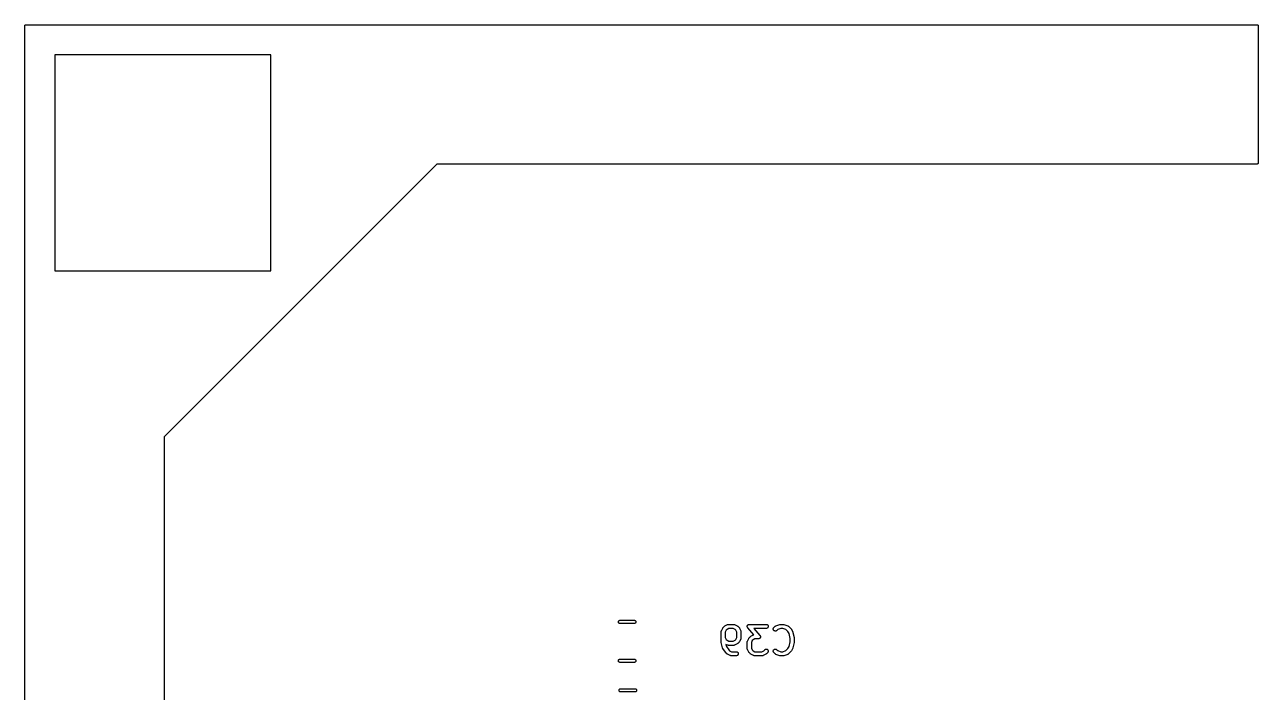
# Model space of a CAD drawing. Extents: x 50 to 150, y -150 to -50.
# Drawn here: x 49.95 to 95.05, y -74.36 to -49.95 of the extents above; entities that cross this region are included whole.
import ezdxf

# ---------------------------------------------------------------- set-up
doc = ezdxf.new("R2010")
doc.units = 0
doc.layers.add('BLACK', color=7, linetype='CONTINUOUS')

msp = doc.modelspace()

# ---------------------------------------------------------------- linework, layer by layer
at = {"layer": 'BLACK', "linetype": 'CONTINUOUS'}
for p, q in [((49.95, -49.9993), (49.9505, -49.9947)), ((49.95, -49.9996), (49.95, -49.9993)), ((49.95, -49.9997), (49.95, -49.9996)), ((49.95, -50), (49.95, -49.9997)), ((49.95, -49.9997), (49.95, -49.9997)), ((49.95, -150), (49.95, -50)), ((49.9505, -49.9947), (49.951, -49.9899)), ((49.951, -49.9899), (49.9511, -49.9898)), ((49.9511, -49.9896), (49.9525, -49.9851)), ((49.9511, -49.9898), (49.9511, -49.9896)), ((49.9525, -49.9851), (49.9539, -49.9806)), ((49.9539, -49.9806), (49.954, -49.9805)), ((49.954, -49.9803), (49.9563, -49.9762)), ((49.954, -49.9805), (49.954, -49.9803)), ((49.9563, -49.9762), (49.9585, -49.972)), ((49.9585, -49.972), (49.9587, -49.9719)), ((49.9587, -49.9718), (49.9617, -49.9682)), ((49.9587, -49.9719), (49.9587, -49.9718)), ((49.9617, -49.9682), (49.9648, -49.9645)), ((49.9648, -49.9645), (49.9649, -49.9644)), ((49.9649, -49.9644), (49.965, -49.9643)), ((49.965, -49.9643), (49.9686, -49.9614)), ((49.9686, -49.9614), (49.9723, -49.9584)), ((49.9723, -49.9584), (49.9725, -49.9583)), ((49.9725, -49.9583), (49.9726, -49.9582)), ((49.9726, -49.9582), (49.9767, -49.956)), ((49.9767, -49.956), (49.9809, -49.9538)), ((49.9809, -49.9538), (49.9811, -49.9537)), ((49.9811, -49.9537), (49.9813, -49.9536)), ((49.9813, -49.9536), (49.9857, -49.9523)), ((49.9857, -49.9523), (49.9903, -49.951)), ((49.9903, -49.951), (49.9905, -49.9509)), ((49.9905, -49.9509), (49.9906, -49.9509)), ((49.9906, -49.9509), (49.9953, -49.9505)), ((49.9953, -49.9505), (50, -49.95)), ((50, -49.95), (95, -49.95)), ((95, -49.95), (95.0003, -49.95)), ((95.0003, -49.95), (95.0003, -49.95)), ((95.0003, -49.95), (95.0004, -49.95)), ((95.0004, -49.95), (95.0007, -49.95)), ((95.0007, -49.95), (95.0053, -49.9505)), ((95.0053, -49.9505), (95.0101, -49.951)), ((95.0101, -49.951), (95.0102, -49.9511)), ((95.0102, -49.9511), (95.0104, -49.9511)), ((95.0104, -49.9511), (95.0149, -49.9525)), ((95.0149, -49.9525), (95.0194, -49.9539)), ((95.0194, -49.9539), (95.0195, -49.954)), ((95.0195, -49.954), (95.0197, -49.954)), ((95.0197, -49.954), (95.0238, -49.9563)), ((95.0238, -49.9563), (95.028, -49.9585)), ((95.028, -49.9585), (95.0281, -49.9587)), ((95.0281, -49.9587), (95.0282, -49.9587)), ((95.0282, -49.9587), (95.0318, -49.9617)), ((95.0318, -49.9617), (95.0355, -49.9648)), ((95.0355, -49.9648), (95.0356, -49.9649)), ((95.0356, -49.9649), (95.0357, -49.965)), ((95.0357, -49.965), (95.0386, -49.9686)), ((95.0386, -49.9686), (95.0416, -49.9723)), ((95.0416, -49.9723), (95.0417, -49.9725)), ((95.0417, -49.9725), (95.0418, -49.9726)), ((95.0418, -49.9726), (95.044, -49.9767)), ((95.044, -49.9767), (95.0462, -49.9809)), ((95.0462, -49.9809), (95.0463, -49.9811)), ((95.0463, -49.9811), (95.0464, -49.9813)), ((95.0464, -49.9813), (95.0477, -49.9857)), ((95.0477, -49.9857), (95.049, -49.9903)), ((95.049, -49.9903), (95.0491, -49.9905)), ((95.0491, -49.9905), (95.0491, -49.9906)), ((95.0491, -49.9906), (95.0495, -49.9953)), ((95.0495, -49.9953), (95.05, -50)), ((95.05, -50), (95.05, -55)), ((58.95, -51.05), (51.05, -51.05)), ((51.05, -51.05), (51.05, -58.95)), ((58.95, -58.95), (58.95, -51.05)), ((95.046, -55.0197), (95.0437, -55.0238)), ((95.0461, -55.0194), (95.046, -55.0195)), ((95.046, -55.0195), (95.046, -55.0197)), ((95.0475, -55.0149), (95.0461, -55.0194)), ((95.0489, -55.0104), (95.0475, -55.0149)), ((95.049, -55.0101), (95.0489, -55.0102)), ((95.0489, -55.0102), (95.0489, -55.0104)), ((95.0495, -55.0053), (95.049, -55.0101)), ((95.05, -55.0007), (95.0495, -55.0053)), ((95.05, -55), (95.05, -55.0003)), ((95.05, -55.0003), (95.05, -55.0003)), ((95.05, -55.0003), (95.05, -55.0004)), ((95.05, -55.0004), (95.05, -55.0007)), ((65.0207, -55.05), (59.0354, -61.0353)), ((95, -55.05), (65.0207, -55.05)), ((95.0047, -55.0495), (95, -55.05)), ((95.0094, -55.0491), (95.0047, -55.0495)), ((95.0095, -55.0491), (95.0094, -55.0491)), ((95.0097, -55.049), (95.0095, -55.0491)), ((95.0143, -55.0477), (95.0097, -55.049)), ((95.0187, -55.0464), (95.0143, -55.0477)), ((95.0189, -55.0463), (95.0187, -55.0464)), ((95.0191, -55.0462), (95.0189, -55.0463)), ((95.0233, -55.044), (95.0191, -55.0462)), ((95.0274, -55.0418), (95.0233, -55.044)), ((95.0275, -55.0417), (95.0274, -55.0418)), ((95.0277, -55.0416), (95.0275, -55.0417)), ((95.0314, -55.0386), (95.0277, -55.0416)), ((95.035, -55.0357), (95.0314, -55.0386)), ((95.0351, -55.0356), (95.035, -55.0357)), ((95.0352, -55.0355), (95.0351, -55.0356)), ((95.0383, -55.0318), (95.0352, -55.0355)), ((95.0413, -55.0282), (95.0383, -55.0318)), ((95.0415, -55.028), (95.0413, -55.0281)), ((95.0413, -55.0281), (95.0413, -55.0282)), ((95.0437, -55.0238), (95.0415, -55.028)), ((51.05, -58.95), (58.95, -58.95)), ((59.0354, -61.0354), (55.05, -65.0207)), ((59.0354, -61.0353), (59.0354, -61.0354)), ((55.05, -65.0207), (55.05, -134.979)), ((71.6535, -71.79), (71.6546, -71.7782)), ((71.6546, -71.8018), (71.6535, -71.79)), ((71.6546, -71.7782), (71.658, -71.7669)), ((71.658, -71.8131), (71.6546, -71.8018)), ((71.658, -71.7669), (71.6636, -71.7565)), ((71.6636, -71.8235), (71.658, -71.8131)), ((71.6636, -71.7565), (71.6711, -71.7474)), ((71.6711, -71.8326), (71.6636, -71.8235)), ((71.6711, -71.7474), (71.6803, -71.7399)), ((71.6803, -71.8401), (71.6711, -71.8326)), ((71.6803, -71.7399), (71.6907, -71.7343)), ((71.6907, -71.8457), (71.6803, -71.8401)), ((71.6907, -71.7343), (71.702, -71.7309)), ((71.702, -71.8491), (71.6907, -71.8457)), ((71.702, -71.7309), (71.7108, -71.73)), ((71.7108, -71.85), (71.702, -71.8491)), ((71.7108, -71.73), (72.2392, -71.73)), ((72.2392, -71.85), (71.7108, -71.85)), ((72.2392, -71.73), (72.248, -71.7309)), ((72.248, -71.8491), (72.2392, -71.85)), ((72.248, -71.7309), (72.2593, -71.7343)), ((72.2593, -71.8457), (72.248, -71.8491)), ((72.2593, -71.7343), (72.2697, -71.7399)), ((72.2697, -71.8401), (72.2593, -71.8457)), ((72.2697, -71.7399), (72.2789, -71.7474)), ((72.2789, -71.8326), (72.2697, -71.8401)), ((72.2789, -71.7474), (72.2864, -71.7565)), ((72.2864, -71.8235), (72.2789, -71.8326)), ((72.2864, -71.7565), (72.292, -71.7669)), ((72.292, -71.8131), (72.2864, -71.8235)), ((72.292, -71.7669), (72.2954, -71.7782)), ((72.2954, -71.8018), (72.292, -71.8131)), ((72.2954, -71.7782), (72.2965, -71.79)), ((72.2965, -71.79), (72.2954, -71.8018)), ((75.4131, -72.1418), (75.4133, -72.1396)), ((75.4131, -72.1429), (75.4131, -72.1418)), ((75.4131, -72.5238), (75.4131, -72.1429)), ((75.4133, -72.1374), (75.4142, -72.1324)), ((75.4133, -72.1396), (75.4133, -72.1374)), ((75.4142, -72.1324), (75.4147, -72.1273)), ((75.4147, -72.1273), (75.4154, -72.1252)), ((75.4154, -72.1252), (75.4158, -72.123)), ((75.4158, -72.123), (75.4176, -72.1182)), ((75.4176, -72.1182), (75.4192, -72.1133)), ((75.4192, -72.1133), (75.4202, -72.1114)), ((75.4202, -72.1114), (75.421, -72.1093)), ((75.421, -72.1093), (75.4686, -72.0141)), ((75.4686, -72.0141), (75.4691, -72.0131)), ((75.4691, -72.0131), (75.4714, -72.0096)), ((75.4714, -72.0096), (75.4734, -72.0059)), ((75.4734, -72.0059), (75.4754, -72.0035)), ((75.4754, -72.0035), (75.4771, -72.0009)), ((75.4771, -72.0009), (75.48, -71.9978)), ((75.48, -71.9978), (75.4827, -71.9946)), ((75.4827, -71.9946), (75.5303, -71.947)), ((75.5303, -71.947), (75.531, -71.9462)), ((75.531, -71.9462), (75.5343, -71.9436)), ((75.5343, -71.9436), (75.5374, -71.9407)), ((75.5374, -71.9407), (75.54, -71.939)), ((75.54, -71.939), (75.5425, -71.9371)), ((75.5425, -71.9371), (75.5462, -71.9352)), ((75.5462, -71.9352), (75.5498, -71.9329)), ((75.5498, -71.9329), (75.645, -71.8853)), ((75.5974, -72.092), (75.5631, -72.1606)), ((75.6278, -72.0616), (75.5974, -72.092)), ((75.6963, -72.0274), (75.6278, -72.0616)), ((75.645, -71.8853), (75.646, -71.8848)), ((75.646, -71.8848), (75.648, -71.8841)), ((75.648, -71.8841), (75.65, -71.883)), ((75.65, -71.883), (75.6549, -71.8816)), ((75.6549, -71.8816), (75.6597, -71.8798)), ((75.6597, -71.8798), (75.6619, -71.8794)), ((75.6619, -71.8794), (75.664, -71.8788)), ((75.664, -71.8788), (75.6691, -71.8783)), ((75.6691, -71.8783), (75.6742, -71.8775)), ((75.6742, -71.8775), (75.6764, -71.8776)), ((75.6764, -71.8776), (75.6786, -71.8774)), ((75.6786, -71.8774), (75.869, -71.8774)), ((75.8513, -72.0274), (75.6963, -72.0274)), ((75.9199, -72.0616), (75.8513, -72.0274)), ((75.869, -71.8774), (75.8701, -71.8774)), ((75.8701, -71.8774), (75.8723, -71.8776)), ((75.8723, -71.8776), (75.8745, -71.8776)), ((75.8745, -71.8776), (75.8796, -71.8784)), ((75.8796, -71.8784), (75.8846, -71.879)), ((75.8846, -71.879), (75.8867, -71.8797)), ((75.8867, -71.8797), (75.8889, -71.8801)), ((75.8889, -71.8801), (75.8937, -71.8819)), ((75.8937, -71.8819), (75.8986, -71.8834)), ((75.8986, -71.8834), (75.9005, -71.8845)), ((75.9005, -71.8845), (75.9026, -71.8853)), ((75.9026, -71.8853), (75.9978, -71.9329)), ((75.9503, -72.092), (75.9199, -72.0616)), ((75.9845, -72.1606), (75.9503, -72.092)), ((75.9978, -71.9329), (75.9988, -71.9334)), ((75.9988, -71.9334), (76.0023, -71.9357)), ((76.0023, -71.9357), (76.006, -71.9377)), ((76.006, -71.9377), (76.0084, -71.9397)), ((76.0084, -71.9397), (76.011, -71.9414)), ((76.011, -71.9414), (76.0141, -71.9443)), ((76.0141, -71.9443), (76.0173, -71.947)), ((76.0173, -71.947), (76.0649, -71.9946)), ((76.0649, -71.9946), (76.0657, -71.9953)), ((76.0657, -71.9953), (76.0683, -71.9986)), ((76.0683, -71.9986), (76.0712, -72.0017)), ((76.0712, -72.0017), (76.0729, -72.0043)), ((76.0729, -72.0043), (76.0748, -72.0068)), ((76.0748, -72.0068), (76.0767, -72.0105)), ((76.0767, -72.0105), (76.079, -72.0141)), ((76.079, -72.0141), (76.1266, -72.1093)), ((76.1266, -72.1093), (76.1271, -72.1103)), ((76.1271, -72.1103), (76.1278, -72.1123)), ((76.1278, -72.1123), (76.1289, -72.1143)), ((76.1289, -72.1143), (76.1303, -72.1192)), ((76.1303, -72.1192), (76.1321, -72.124)), ((76.1321, -72.124), (76.1325, -72.1262)), ((76.1325, -72.1262), (76.1331, -72.1283)), ((76.1331, -72.1283), (76.1336, -72.1334)), ((76.1336, -72.1334), (76.1344, -72.1385)), ((76.1344, -72.1385), (76.1343, -72.1407)), ((76.1343, -72.1407), (76.1345, -72.1429)), ((76.1345, -72.1429), (76.1345, -72.381)), ((76.3655, -71.9519), (76.3658, -71.9492)), ((76.3659, -71.9565), (76.3655, -71.9519)), ((76.3657, -71.9466), (76.3665, -71.942)), ((76.3658, -71.9492), (76.3657, -71.9466)), ((76.366, -71.9612), (76.3659, -71.9565)), ((76.3666, -71.9638), (76.366, -71.9612)), ((76.3665, -71.942), (76.367, -71.9373)), ((76.3668, -71.9664), (76.3666, -71.9638)), ((76.3681, -71.971), (76.3668, -71.9664)), ((76.367, -71.9373), (76.3678, -71.9348)), ((76.3678, -71.9348), (76.3682, -71.9322)), ((76.3691, -71.9755), (76.3681, -71.971)), ((76.3682, -71.9322), (76.3699, -71.9278)), ((76.3702, -71.9779), (76.3691, -71.9755)), ((76.3699, -71.9278), (76.3713, -71.9233)), ((76.3709, -71.9805), (76.3702, -71.9779)), ((76.3731, -71.9846), (76.3709, -71.9805)), ((76.3713, -71.9233), (76.3726, -71.921)), ((76.3726, -71.921), (76.3735, -71.9185)), ((76.375, -71.989), (76.3731, -71.9846)), ((76.3735, -71.9185), (76.3761, -71.9146)), ((76.3765, -71.9911), (76.375, -71.989)), ((76.3761, -71.9146), (76.3783, -71.9104)), ((76.3777, -71.9934), (76.3765, -71.9911)), ((76.3807, -71.9971), (76.3777, -71.9934)), ((76.3783, -71.9104), (76.38, -71.9084)), ((76.38, -71.9084), (76.3814, -71.9062)), ((76.3833, -72.001), (76.3807, -71.9971)), ((76.3814, -71.9062), (76.3846, -71.9028)), ((76.384, -72.0018), (76.3833, -72.001)), ((76.611, -72.2611), (76.384, -72.0018)), ((76.3846, -71.9028), (76.3876, -71.8992)), ((76.3876, -71.8992), (76.3897, -71.8975)), ((76.3897, -71.8975), (76.3915, -71.8956)), ((76.3915, -71.8956), (76.3953, -71.8929)), ((76.3953, -71.8929), (76.399, -71.8899)), ((76.399, -71.8899), (76.4013, -71.8887)), ((76.4013, -71.8887), (76.4034, -71.8872)), ((76.4034, -71.8872), (76.4077, -71.8852)), ((76.4077, -71.8852), (76.4119, -71.883)), ((76.4119, -71.883), (76.4144, -71.8823)), ((76.4144, -71.8823), (76.4168, -71.8812)), ((76.4168, -71.8812), (76.4214, -71.8802)), ((76.4214, -71.8802), (76.4259, -71.8788)), ((76.4259, -71.8788), (76.4285, -71.8786)), ((76.4285, -71.8786), (76.4311, -71.878)), ((76.4311, -71.878), (76.4358, -71.8778)), ((76.4358, -71.8778), (76.4405, -71.8774)), ((76.4405, -71.8774), (77.0595, -71.8774)), ((77.0595, -72.0274), (76.6058, -72.0274)), ((76.6058, -72.0274), (76.8303, -72.2839)), ((77.0595, -71.8774), (77.0606, -71.8774)), ((77.0741, -72.026), (77.0595, -72.0274)), ((77.0606, -71.8774), (77.0751, -71.879)), ((77.0881, -72.0217), (77.0741, -72.026)), ((77.0751, -71.879), (77.0891, -71.8834)), ((77.101, -72.0148), (77.0881, -72.0217)), ((77.0891, -71.8834), (77.1019, -71.8905)), ((77.1124, -72.0056), (77.101, -72.0148)), ((77.1019, -71.8905), (77.1131, -71.8999)), ((77.1217, -71.9943), (77.1124, -72.0056)), ((77.1131, -71.8999), (77.1223, -71.9113)), ((77.1287, -71.9814), (77.1217, -71.9943)), ((77.1223, -71.9113), (77.1291, -71.9243)), ((77.133, -71.9675), (77.1287, -71.9814)), ((77.1291, -71.9243), (77.1332, -71.9383)), ((77.1345, -71.9529), (77.133, -71.9675)), ((77.1332, -71.9383), (77.1345, -71.9529)), ((77.3179, -72.0474), (77.3193, -72.0328)), ((77.3192, -72.0619), (77.3179, -72.0474)), ((77.3234, -72.076), (77.3192, -72.0619)), ((77.3193, -72.0328), (77.3236, -72.0188)), ((77.3302, -72.0889), (77.3234, -72.076)), ((77.3236, -72.0188), (77.3305, -72.0059)), ((77.3395, -72.1003), (77.3302, -72.0889)), ((77.3305, -72.0059), (77.3398, -71.9946)), ((77.3507, -72.1097), (77.3395, -72.1003)), ((77.3398, -71.9946), (77.3874, -71.947)), ((77.3636, -72.1167), (77.3507, -72.1097)), ((77.3775, -72.121), (77.3636, -72.1167)), ((77.3921, -72.1226), (77.3775, -72.121)), ((77.3874, -71.947), (77.3882, -71.9462)), ((77.3882, -71.9462), (77.3899, -71.9449)), ((77.3899, -71.9449), (77.3914, -71.9433)), ((77.3914, -71.9433), (77.3956, -71.9403)), ((77.4067, -72.1213), (77.3921, -72.1226)), ((77.3956, -71.9403), (77.3996, -71.9371)), ((77.3996, -71.9371), (77.4016, -71.9361)), ((77.4016, -71.9361), (77.4034, -71.9348)), ((77.4034, -71.9348), (77.4081, -71.9327)), ((77.4207, -72.1173), (77.4067, -72.1213)), ((77.4081, -71.9327), (77.4126, -71.9304)), ((77.4126, -71.9304), (77.4147, -71.9297)), ((77.4147, -71.9297), (77.4168, -71.9288)), ((77.4168, -71.9288), (77.5596, -71.8812)), ((77.4337, -72.1105), (77.4207, -72.1173)), ((77.4451, -72.1014), (77.4337, -72.1105)), ((77.4459, -72.1007), (77.4451, -72.1014)), ((77.481, -72.0656), (77.4459, -72.1007)), ((77.5955, -72.0274), (77.481, -72.0656)), ((77.5596, -71.8812), (77.5606, -71.8809)), ((77.5606, -71.8809), (77.5647, -71.88)), ((77.5647, -71.88), (77.5688, -71.8788)), ((77.5688, -71.8788), (77.5719, -71.8785)), ((77.5719, -71.8785), (77.5749, -71.8779)), ((77.5749, -71.8779), (77.5791, -71.8778)), ((77.5791, -71.8778), (77.5833, -71.8774)), ((77.5833, -71.8774), (77.6786, -71.8774)), ((77.6664, -72.0274), (77.5955, -72.0274)), ((77.7809, -72.0656), (77.6664, -72.0274)), ((77.6786, -71.8774), (77.6796, -71.8774)), ((77.6796, -71.8774), (77.6838, -71.8779)), ((77.6838, -71.8779), (77.688, -71.878)), ((77.688, -71.878), (77.6911, -71.8787)), ((77.6911, -71.8787), (77.6942, -71.879)), ((77.6942, -71.879), (77.6982, -71.8803)), ((77.6982, -71.8803), (77.7023, -71.8812)), ((77.7023, -71.8812), (77.8451, -71.9288)), ((77.855, -72.1397), (77.7809, -72.0656)), ((77.8451, -71.9288), (77.8461, -71.9292)), ((77.8461, -71.9292), (77.8481, -71.9301)), ((77.8481, -71.9301), (77.8503, -71.9308)), ((77.8503, -71.9308), (77.8548, -71.9332)), ((77.8548, -71.9332), (77.8594, -71.9353)), ((77.8935, -72.2167), (77.855, -72.1397)), ((77.8594, -71.9353), (77.8612, -71.9366)), ((77.8612, -71.9366), (77.8631, -71.9377)), ((77.8631, -71.9377), (77.8671, -71.9409)), ((77.8671, -71.9409), (77.8713, -71.9439)), ((77.8713, -71.9439), (77.8728, -71.9456)), ((77.8728, -71.9456), (77.8745, -71.947)), ((77.8745, -71.947), (77.9697, -72.0422)), ((77.9697, -72.0422), (77.9704, -72.0429)), ((77.9704, -72.0429), (77.9731, -72.0462)), ((77.9731, -72.0462), (77.976, -72.0493)), ((77.976, -72.0493), (77.9776, -72.052)), ((77.9776, -72.052), (77.9796, -72.0544)), ((77.9796, -72.0544), (77.9815, -72.0581)), ((77.9815, -72.0581), (77.9837, -72.0617)), ((77.9837, -72.0617), (78.0314, -72.1569)), ((78.0314, -72.1569), (78.0318, -72.1579)), ((78.0318, -72.1579), (78.0319, -72.1582)), ((78.0319, -72.1582), (78.0321, -72.1585)), ((78.0321, -72.1585), (78.0345, -72.1651)), ((75.4132, -72.5251), (75.4131, -72.5238)), ((75.4131, -72.5265), (75.4132, -72.5251)), ((75.4139, -72.5324), (75.4131, -72.5265)), ((75.4145, -72.5384), (75.4139, -72.5324)), ((75.4149, -72.5397), (75.4145, -72.5384)), ((75.4151, -72.541), (75.4149, -72.5397)), ((75.4153, -72.542), (75.4151, -72.541)), ((75.463, -72.7325), (75.4153, -72.542)), ((75.5631, -72.1606), (75.5631, -72.3632)), ((75.5631, -72.3632), (75.5974, -72.4318)), ((75.645, -72.6385), (75.5868, -72.6094)), ((75.5868, -72.6094), (75.6053, -72.6835)), ((75.5974, -72.4318), (75.6278, -72.4622)), ((75.6278, -72.4622), (75.6963, -72.4964)), ((75.6963, -72.4964), (75.8513, -72.4964)), ((75.8513, -72.4964), (75.9199, -72.4622)), ((75.9978, -72.5909), (75.9026, -72.6385)), ((75.9199, -72.4622), (75.9503, -72.4318)), ((75.9503, -72.4318), (75.9845, -72.3632)), ((75.9845, -72.3632), (75.9845, -72.1606)), ((76.0014, -72.5886), (75.9978, -72.5909)), ((76.0051, -72.5867), (76.0014, -72.5886)), ((76.0076, -72.5848), (76.0051, -72.5867)), ((76.0102, -72.5831), (76.0076, -72.5848)), ((76.0133, -72.5802), (76.0102, -72.5831)), ((76.0166, -72.5776), (76.0133, -72.5802)), ((76.0173, -72.5768), (76.0166, -72.5776)), ((76.0649, -72.5292), (76.0173, -72.5768)), ((76.0676, -72.526), (76.0649, -72.5292)), ((76.0705, -72.5229), (76.0676, -72.526)), ((76.0722, -72.5203), (76.0705, -72.5229)), ((76.0742, -72.5179), (76.0722, -72.5203)), ((76.0762, -72.5142), (76.0742, -72.5179)), ((76.0785, -72.5107), (76.0762, -72.5142)), ((76.079, -72.5097), (76.0785, -72.5107)), ((76.1266, -72.4145), (76.079, -72.5097)), ((76.1274, -72.4124), (76.1266, -72.4145)), ((76.1285, -72.4105), (76.1274, -72.4124)), ((76.13, -72.4056), (76.1285, -72.4105)), ((76.1318, -72.4008), (76.13, -72.4056)), ((76.1322, -72.3986), (76.1318, -72.4008)), ((76.1329, -72.3965), (76.1322, -72.3986)), ((76.1335, -72.3915), (76.1329, -72.3965)), ((76.1343, -72.3864), (76.1335, -72.3915)), ((76.1345, -72.382), (76.1343, -72.3842)), ((76.1343, -72.3842), (76.1343, -72.3864)), ((76.1345, -72.381), (76.1345, -72.382)), ((76.3655, -72.5228), (76.3657, -72.5206)), ((76.3655, -72.5238), (76.3655, -72.5228)), ((76.3655, -72.7619), (76.3655, -72.5238)), ((76.3657, -72.5184), (76.3665, -72.5133)), ((76.3657, -72.5206), (76.3657, -72.5184)), ((76.3665, -72.5133), (76.3671, -72.5082)), ((76.3671, -72.5082), (76.3678, -72.5061)), ((76.3678, -72.5061), (76.3682, -72.5039)), ((76.3682, -72.5039), (76.37, -72.4991)), ((76.37, -72.4991), (76.3715, -72.4943)), ((76.3715, -72.4943), (76.3726, -72.4923)), ((76.3726, -72.4923), (76.3734, -72.4903)), ((76.3734, -72.4903), (76.421, -72.395)), ((76.421, -72.395), (76.4215, -72.3941)), ((76.4215, -72.3941), (76.4238, -72.3906)), ((76.4238, -72.3906), (76.4258, -72.3868)), ((76.4258, -72.3868), (76.4278, -72.3844)), ((76.4278, -72.3844), (76.4295, -72.3818)), ((76.4295, -72.3818), (76.4324, -72.3788)), ((76.4324, -72.3788), (76.4351, -72.3755)), ((76.4351, -72.3755), (76.4827, -72.3279)), ((76.4827, -72.3279), (76.4834, -72.3272)), ((76.4834, -72.3272), (76.4867, -72.3246)), ((76.4867, -72.3246), (76.4898, -72.3217)), ((76.4898, -72.3217), (76.4924, -72.32)), ((76.4924, -72.32), (76.4949, -72.3181)), ((76.4949, -72.3181), (76.4986, -72.3161)), ((76.4986, -72.3161), (76.5022, -72.3139)), ((76.5022, -72.3139), (76.5974, -72.2663)), ((76.5497, -72.473), (76.5155, -72.5415)), ((76.5155, -72.5415), (76.5155, -72.7442)), ((76.5801, -72.4426), (76.5497, -72.473)), ((76.6487, -72.4083), (76.5801, -72.4426)), ((76.5974, -72.2663), (76.5983, -72.2658)), ((76.5983, -72.2658), (76.6004, -72.265)), ((76.6004, -72.265), (76.6024, -72.264)), ((76.6024, -72.264), (76.6073, -72.2625)), ((76.6073, -72.2625), (76.611, -72.2611)), ((76.7738, -72.4083), (76.6487, -72.4083)), ((76.7785, -72.4079), (76.7738, -72.4083)), ((76.7832, -72.4077), (76.7785, -72.4079)), ((76.7858, -72.4072), (76.7832, -72.4077)), ((76.7884, -72.4069), (76.7858, -72.4072)), ((76.7929, -72.4055), (76.7884, -72.4069)), ((76.7975, -72.4045), (76.7929, -72.4055)), ((76.7999, -72.4034), (76.7975, -72.4045)), ((76.8024, -72.4027), (76.7999, -72.4034)), ((76.8065, -72.4005), (76.8024, -72.4027)), ((76.8108, -72.3986), (76.8065, -72.4005)), ((76.813, -72.397), (76.8108, -72.3986)), ((76.8153, -72.3958), (76.813, -72.397)), ((76.819, -72.3928), (76.8153, -72.3958)), ((76.8228, -72.3901), (76.819, -72.3928)), ((76.8246, -72.3882), (76.8228, -72.3901)), ((76.8267, -72.3866), (76.8246, -72.3882)), ((76.8297, -72.3829), (76.8267, -72.3866)), ((76.8329, -72.3795), (76.8297, -72.3829)), ((76.8303, -72.2839), (76.8309, -72.2847)), ((76.8309, -72.2847), (76.8336, -72.2886)), ((76.8343, -72.3773), (76.8329, -72.3795)), ((76.8336, -72.2886), (76.8366, -72.2923)), ((76.836, -72.3753), (76.8343, -72.3773)), ((76.8382, -72.3711), (76.836, -72.3753)), ((76.8366, -72.2923), (76.8378, -72.2946)), ((76.8378, -72.2946), (76.8393, -72.2968)), ((76.8407, -72.3672), (76.8382, -72.3711)), ((76.8393, -72.2968), (76.8412, -72.3011)), ((76.8417, -72.3647), (76.8407, -72.3672)), ((76.8412, -72.3011), (76.8433, -72.3052)), ((76.8429, -72.3624), (76.8417, -72.3647)), ((76.8443, -72.3579), (76.8429, -72.3624)), ((76.8433, -72.3052), (76.8441, -72.3078)), ((76.8441, -72.3078), (76.8451, -72.3102)), ((76.846, -72.3535), (76.8443, -72.3579)), ((76.8451, -72.3102), (76.8462, -72.3148)), ((76.8465, -72.3509), (76.846, -72.3535)), ((76.8462, -72.3148), (76.8475, -72.3193)), ((76.8473, -72.3484), (76.8465, -72.3509)), ((76.8478, -72.3437), (76.8473, -72.3484)), ((76.8475, -72.3193), (76.8477, -72.3219)), ((76.8477, -72.3219), (76.8483, -72.3245)), ((76.8486, -72.3391), (76.8478, -72.3437)), ((76.8483, -72.3245), (76.8484, -72.3292)), ((76.8484, -72.3292), (76.8488, -72.3339)), ((76.8488, -72.3339), (76.8485, -72.3365)), ((76.8485, -72.3365), (76.8486, -72.3391)), ((77.9369, -72.3902), (77.8935, -72.2167)), ((77.8935, -72.6881), (77.9369, -72.5146)), ((77.9369, -72.5146), (77.9369, -72.3902)), ((78.0345, -72.1651), (78.0369, -72.1716)), ((78.0369, -72.1716), (78.0369, -72.172)), ((78.0369, -72.172), (78.037, -72.1723)), ((78.037, -72.1723), (78.0847, -72.3628)), ((78.0847, -72.542), (78.037, -72.7325)), ((78.0847, -72.3628), (78.0849, -72.3638)), ((78.0849, -72.5407), (78.0847, -72.542)), ((78.0849, -72.3638), (78.0851, -72.3651)), ((78.0853, -72.5394), (78.0849, -72.5407)), ((78.0851, -72.3651), (78.0855, -72.3664)), ((78.0859, -72.5335), (78.0853, -72.5394)), ((78.0855, -72.3664), (78.0861, -72.3724)), ((78.0868, -72.5275), (78.0859, -72.5335)), ((78.0861, -72.3724), (78.0869, -72.3783)), ((78.0869, -72.5249), (78.0867, -72.5262)), ((78.0867, -72.5262), (78.0868, -72.5275)), ((78.0869, -72.3783), (78.0868, -72.3796)), ((78.0868, -72.3796), (78.0869, -72.381)), ((78.0869, -72.381), (78.0869, -72.5238)), ((78.0869, -72.5238), (78.0869, -72.5249)), ((75.4646, -72.7372), (75.463, -72.7325)), ((75.466, -72.742), (75.4646, -72.7372)), ((75.4671, -72.7441), (75.466, -72.742)), ((75.4679, -72.7463), (75.4671, -72.7441)), ((75.4704, -72.7506), (75.4679, -72.7463)), ((75.4727, -72.755), (75.4704, -72.7506)), ((75.4733, -72.7559), (75.4727, -72.755)), ((75.5685, -72.8987), (75.4733, -72.7559)), ((75.5729, -72.9041), (75.5685, -72.8987)), ((75.5772, -72.9094), (75.5729, -72.9041)), ((75.5778, -72.9101), (75.5772, -72.9094)), ((75.5779, -72.9102), (75.5778, -72.9101)), ((75.5778, -72.9101), (75.5778, -72.9101)), ((75.5778, -72.9101), (75.5778, -72.9101)), ((75.6255, -72.9578), (75.5779, -72.9102)), ((75.6053, -72.6835), (75.6892, -72.8094)), ((75.6288, -72.9605), (75.6255, -72.9578)), ((75.6318, -72.9634), (75.6288, -72.9605)), ((75.6344, -72.9651), (75.6318, -72.9634)), ((75.6368, -72.9671), (75.6344, -72.9651)), ((75.6406, -72.9691), (75.6368, -72.9671)), ((75.6441, -72.9714), (75.6406, -72.9691)), ((75.645, -72.9718), (75.6441, -72.9714)), ((75.6471, -72.6393), (75.645, -72.6385)), ((75.7403, -73.0195), (75.645, -72.9718)), ((75.649, -72.6404), (75.6471, -72.6393)), ((75.6539, -72.6419), (75.649, -72.6404)), ((75.6587, -72.6437), (75.6539, -72.6419)), ((75.6609, -72.6441), (75.6587, -72.6437)), ((75.663, -72.6448), (75.6609, -72.6441)), ((75.6681, -72.6454), (75.663, -72.6448)), ((75.6731, -72.6462), (75.6681, -72.6454)), ((75.6753, -72.6462), (75.6731, -72.6462)), ((75.6775, -72.6464), (75.6753, -72.6462)), ((75.6786, -72.6464), (75.6775, -72.6464)), ((75.869, -72.6464), (75.6786, -72.6464)), ((75.6892, -72.8094), (75.723, -72.8431)), ((75.723, -72.8431), (75.7915, -72.8774)), ((75.7423, -73.0203), (75.7403, -73.0195)), ((75.7443, -73.0213), (75.7423, -73.0203)), ((75.7491, -73.0229), (75.7443, -73.0213)), ((75.7539, -73.0247), (75.7491, -73.0229)), ((75.7561, -73.0251), (75.7539, -73.0247)), ((75.7582, -73.0257), (75.7561, -73.0251)), ((75.7633, -73.0263), (75.7582, -73.0257)), ((75.7684, -73.0272), (75.7633, -73.0263)), ((75.7706, -73.0271), (75.7684, -73.0272)), ((75.7728, -73.0274), (75.7706, -73.0271)), ((75.7738, -73.0274), (75.7728, -73.0274)), ((75.9643, -73.0274), (75.7738, -73.0274)), ((75.7915, -72.8774), (75.9643, -72.8774)), ((75.8712, -72.6462), (75.869, -72.6464)), ((75.8734, -72.6463), (75.8712, -72.6462)), ((75.8785, -72.6455), (75.8734, -72.6463)), ((75.8836, -72.645), (75.8785, -72.6455)), ((75.8857, -72.6444), (75.8836, -72.645)), ((75.8879, -72.644), (75.8857, -72.6444)), ((75.8927, -72.6423), (75.8879, -72.644)), ((75.8976, -72.6408), (75.8927, -72.6423)), ((75.8996, -72.6397), (75.8976, -72.6408)), ((75.9016, -72.639), (75.8996, -72.6397)), ((75.9026, -72.6385), (75.9016, -72.639)), ((75.9643, -72.8774), (75.9653, -72.8774)), ((75.9789, -73.026), (75.9643, -73.0274)), ((75.9653, -72.8774), (75.9799, -72.879)), ((75.9929, -73.0217), (75.9789, -73.026)), ((75.9799, -72.879), (75.9938, -72.8834)), ((76.0058, -73.0148), (75.9929, -73.0217)), ((75.9938, -72.8834), (76.0067, -72.8905)), ((76.0171, -73.0056), (76.0058, -73.0148)), ((76.0067, -72.8905), (76.0179, -72.8999)), ((76.0265, -72.9943), (76.0171, -73.0056)), ((76.0179, -72.8999), (76.027, -72.9113)), ((76.0334, -72.9814), (76.0265, -72.9943)), ((76.027, -72.9113), (76.0338, -72.9243)), ((76.0378, -72.9675), (76.0334, -72.9814)), ((76.0338, -72.9243), (76.038, -72.9383)), ((76.0393, -72.9529), (76.0378, -72.9675)), ((76.038, -72.9383), (76.0393, -72.9529)), ((76.3657, -72.7641), (76.3655, -72.7619)), ((76.3656, -72.7663), (76.3657, -72.7641)), ((76.3664, -72.7714), (76.3656, -72.7663)), ((76.3669, -72.7765), (76.3664, -72.7714)), ((76.3675, -72.7786), (76.3669, -72.7765)), ((76.3679, -72.7808), (76.3675, -72.7786)), ((76.3697, -72.7856), (76.3679, -72.7808)), ((76.3711, -72.7905), (76.3697, -72.7856)), ((76.3722, -72.7924), (76.3711, -72.7905)), ((76.3729, -72.7945), (76.3722, -72.7924)), ((76.3734, -72.7954), (76.3729, -72.7945)), ((76.421, -72.8907), (76.3734, -72.7954)), ((76.4233, -72.8943), (76.421, -72.8907)), ((76.4252, -72.898), (76.4233, -72.8943)), ((76.4271, -72.9004), (76.4252, -72.898)), ((76.4288, -72.9031), (76.4271, -72.9004)), ((76.4317, -72.9061), (76.4288, -72.9031)), ((76.4343, -72.9094), (76.4317, -72.9061)), ((76.4351, -72.9102), (76.4343, -72.9094)), ((76.4827, -72.9578), (76.4351, -72.9102)), ((76.4859, -72.9605), (76.4827, -72.9578)), ((76.489, -72.9634), (76.4859, -72.9605)), ((76.4916, -72.9651), (76.489, -72.9634)), ((76.494, -72.9671), (76.4916, -72.9651)), ((76.4977, -72.9691), (76.494, -72.9671)), ((76.5012, -72.9714), (76.4977, -72.9691)), ((76.5022, -72.9718), (76.5012, -72.9714)), ((76.5974, -73.0195), (76.5022, -72.9718)), ((76.5155, -72.7442), (76.5497, -72.8127)), ((76.5497, -72.8127), (76.5801, -72.8431)), ((76.5801, -72.8431), (76.6487, -72.8774)), ((76.5995, -73.0203), (76.5974, -73.0195)), ((76.6014, -73.0213), (76.5995, -73.0203)), ((76.6063, -73.0229), (76.6014, -73.0213)), ((76.6111, -73.0247), (76.6063, -73.0229)), ((76.6133, -73.0251), (76.6111, -73.0247)), ((76.6154, -73.0257), (76.6133, -73.0251)), ((76.6204, -73.0263), (76.6154, -73.0257)), ((76.6255, -73.0272), (76.6204, -73.0263)), ((76.6277, -73.0271), (76.6255, -73.0272)), ((76.6299, -73.0274), (76.6277, -73.0271)), ((76.631, -73.0274), (76.6299, -73.0274)), ((76.9167, -73.0274), (76.631, -73.0274)), ((76.6487, -72.8774), (76.899, -72.8774)), ((76.899, -72.8774), (76.9675, -72.8431)), ((76.9189, -73.0272), (76.9167, -73.0274)), ((76.9211, -73.0273), (76.9189, -73.0272)), ((76.9261, -73.0265), (76.9211, -73.0273)), ((76.9312, -73.026), (76.9261, -73.0265)), ((76.9334, -73.0253), (76.9312, -73.026)), ((76.9355, -73.025), (76.9334, -73.0253)), ((76.9403, -73.0232), (76.9355, -73.025)), ((76.9452, -73.0217), (76.9403, -73.0232)), ((76.9472, -73.0207), (76.9452, -73.0217)), ((76.9493, -73.0199), (76.9472, -73.0207)), ((76.9502, -73.0195), (76.9493, -73.0199)), ((77.0454, -72.9718), (76.9502, -73.0195)), ((76.9675, -72.8431), (77.0065, -72.8041)), ((77.0065, -72.8041), (77.0072, -72.8034)), ((77.0072, -72.8034), (77.0187, -72.7942)), ((77.0187, -72.7942), (77.0317, -72.7875)), ((77.0317, -72.7875), (77.0457, -72.7834)), ((77.049, -72.9696), (77.0454, -72.9718)), ((77.0457, -72.7834), (77.0603, -72.7821)), ((77.0528, -72.9677), (77.049, -72.9696)), ((77.0552, -72.9657), (77.0528, -72.9677)), ((77.0578, -72.9641), (77.0552, -72.9657)), ((77.0609, -72.9612), (77.0578, -72.9641)), ((77.0603, -72.7821), (77.0749, -72.7837)), ((77.0642, -72.9585), (77.0609, -72.9612)), ((77.0649, -72.9578), (77.0642, -72.9585)), ((77.1126, -72.9102), (77.0649, -72.9578)), ((77.0749, -72.7837), (77.0888, -72.7881)), ((77.0888, -72.7881), (77.1017, -72.7951)), ((77.1017, -72.7951), (77.1129, -72.8045)), ((77.1218, -72.8989), (77.1126, -72.9102)), ((77.1129, -72.8045), (77.1221, -72.8159)), ((77.1288, -72.886), (77.1218, -72.8989)), ((77.1221, -72.8159), (77.129, -72.8288)), ((77.133, -72.872), (77.1288, -72.886)), ((77.129, -72.8288), (77.1331, -72.8428)), ((77.1345, -72.8574), (77.133, -72.872)), ((77.1331, -72.8428), (77.1345, -72.8574)), ((77.3179, -72.8564), (77.3194, -72.8418)), ((77.3191, -72.8709), (77.3179, -72.8564)), ((77.3232, -72.885), (77.3191, -72.8709)), ((77.3194, -72.8418), (77.3238, -72.8278)), ((77.33, -72.898), (77.3232, -72.885)), ((77.3238, -72.8278), (77.3308, -72.815)), ((77.3391, -72.9094), (77.33, -72.898)), ((77.3308, -72.815), (77.3402, -72.8037)), ((77.3398, -72.9102), (77.3391, -72.9094)), ((77.3874, -72.9578), (77.3398, -72.9102)), ((77.3402, -72.8037), (77.3516, -72.7945)), ((77.3516, -72.7945), (77.3645, -72.7877)), ((77.3645, -72.7877), (77.3785, -72.7835)), ((77.3785, -72.7835), (77.3931, -72.7821)), ((77.3891, -72.9592), (77.3874, -72.9578)), ((77.3906, -72.9608), (77.3891, -72.9592)), ((77.3948, -72.9638), (77.3906, -72.9608)), ((77.3931, -72.7821), (77.4077, -72.7836)), ((77.3988, -72.9671), (77.3948, -72.9638)), ((77.4007, -72.9681), (77.3988, -72.9671)), ((77.4025, -72.9694), (77.4007, -72.9681)), ((77.4071, -72.9716), (77.4025, -72.9694)), ((77.4117, -72.974), (77.4071, -72.9716)), ((77.4077, -72.7836), (77.4217, -72.7879)), ((77.4138, -72.9746), (77.4117, -72.974)), ((77.4158, -72.9756), (77.4138, -72.9746)), ((77.4168, -72.9759), (77.4158, -72.9756)), ((77.5596, -73.0235), (77.4168, -72.9759)), ((77.4217, -72.7879), (77.4346, -72.7948)), ((77.4346, -72.7948), (77.4459, -72.8041)), ((77.4459, -72.8041), (77.481, -72.8392)), ((77.481, -72.8392), (77.5955, -72.8774)), ((77.5637, -73.0245), (77.5596, -73.0235)), ((77.5677, -73.0257), (77.5637, -73.0245)), ((77.5708, -73.0261), (77.5677, -73.0257)), ((77.5739, -73.0268), (77.5708, -73.0261)), ((77.5781, -73.0269), (77.5739, -73.0268)), ((77.5823, -73.0274), (77.5781, -73.0269)), ((77.5833, -73.0274), (77.5823, -73.0274)), ((77.6786, -73.0274), (77.5833, -73.0274)), ((77.5955, -72.8774), (77.6664, -72.8774)), ((77.6664, -72.8774), (77.7809, -72.8392)), ((77.6828, -73.027), (77.6786, -73.0274)), ((77.687, -73.0269), (77.6828, -73.027)), ((77.69, -73.0263), (77.687, -73.0269)), ((77.6931, -73.026), (77.69, -73.0263)), ((77.6972, -73.0247), (77.6931, -73.026)), ((77.7013, -73.0239), (77.6972, -73.0247)), ((77.7023, -73.0235), (77.7013, -73.0239)), ((77.8451, -72.9759), (77.7023, -73.0235)), ((77.7809, -72.8392), (77.855, -72.7651)), ((77.8472, -72.975), (77.8451, -72.9759)), ((77.8493, -72.9744), (77.8472, -72.975)), ((77.8538, -72.972), (77.8493, -72.9744)), ((77.8585, -72.97), (77.8538, -72.972)), ((77.855, -72.7651), (77.8935, -72.6881)), ((77.8603, -72.9687), (77.8585, -72.97)), ((77.8623, -72.9677), (77.8603, -72.9687)), ((77.8663, -72.9645), (77.8623, -72.9677)), ((77.8705, -72.9615), (77.8663, -72.9645)), ((77.872, -72.9599), (77.8705, -72.9615)), ((77.8737, -72.9585), (77.872, -72.9599)), ((77.8745, -72.9578), (77.8737, -72.9585)), ((77.9697, -72.8626), (77.8745, -72.9578)), ((77.9724, -72.8593), (77.9697, -72.8626)), ((77.9753, -72.8563), (77.9724, -72.8593)), ((77.977, -72.8537), (77.9753, -72.8563)), ((77.979, -72.8512), (77.977, -72.8537)), ((77.981, -72.8475), (77.979, -72.8512)), ((77.9833, -72.844), (77.981, -72.8475)), ((77.9837, -72.8431), (77.9833, -72.844)), ((78.0314, -72.7478), (77.9837, -72.8431)), ((78.0315, -72.7475), (78.0314, -72.7478)), ((78.0317, -72.7472), (78.0315, -72.7475)), ((78.0341, -72.7407), (78.0317, -72.7472)), ((78.0366, -72.7342), (78.0341, -72.7407)), ((78.0367, -72.7338), (78.0366, -72.7342)), ((78.0368, -72.7335), (78.0367, -72.7338)), ((78.037, -72.7325), (78.0368, -72.7335)), ((71.6535, -73.21), (71.6546, -73.1982)), ((71.6546, -73.2218), (71.6535, -73.21)), ((71.6546, -73.1982), (71.658, -73.1869)), ((71.658, -73.2331), (71.6546, -73.2218)), ((71.658, -73.1869), (71.6636, -73.1765)), ((71.6636, -73.2435), (71.658, -73.2331)), ((71.6636, -73.1765), (71.6711, -73.1674)), ((71.6711, -73.2526), (71.6636, -73.2435)), ((71.6711, -73.1674), (71.6803, -73.1599)), ((71.6803, -73.2601), (71.6711, -73.2526)), ((71.6803, -73.1599), (71.6907, -73.1543)), ((71.6907, -73.2657), (71.6803, -73.2601)), ((71.6907, -73.1543), (71.702, -73.1509)), ((71.702, -73.2691), (71.6907, -73.2657)), ((71.702, -73.1509), (71.7108, -73.15)), ((71.7108, -73.27), (71.702, -73.2691)), ((71.7108, -73.15), (72.2392, -73.15)), ((72.2392, -73.27), (71.7108, -73.27)), ((72.2392, -73.15), (72.248, -73.1509)), ((72.248, -73.2691), (72.2392, -73.27)), ((72.248, -73.1509), (72.2593, -73.1543)), ((72.2593, -73.2657), (72.248, -73.2691)), ((72.2593, -73.1543), (72.2697, -73.1599)), ((72.2697, -73.2601), (72.2593, -73.2657)), ((72.2697, -73.1599), (72.2789, -73.1674)), ((72.2789, -73.2526), (72.2697, -73.2601)), ((72.2789, -73.1674), (72.2864, -73.1765)), ((72.2864, -73.2435), (72.2789, -73.2526)), ((72.2864, -73.1765), (72.292, -73.1869)), ((72.292, -73.2331), (72.2864, -73.2435)), ((72.292, -73.1869), (72.2954, -73.1982)), ((72.2954, -73.2218), (72.292, -73.2331)), ((72.2954, -73.1982), (72.2965, -73.21)), ((72.2965, -73.21), (72.2954, -73.2218)), ((71.6785, -74.29), (71.6796, -74.2782)), ((71.6796, -74.3018), (71.6785, -74.29)), ((71.6796, -74.2782), (71.683, -74.2669)), ((71.683, -74.3131), (71.6796, -74.3018)), ((71.683, -74.2669), (71.6886, -74.2565)), ((71.6886, -74.3235), (71.683, -74.3131)), ((71.6886, -74.2565), (71.6961, -74.2474)), ((71.6961, -74.3326), (71.6886, -74.3235)), ((71.6961, -74.2474), (71.7053, -74.2399)), ((71.7053, -74.3401), (71.6961, -74.3326)), ((71.7053, -74.2399), (71.7157, -74.2343)), ((71.7157, -74.3457), (71.7053, -74.3401)), ((71.7157, -74.2343), (71.727, -74.2309)), ((71.727, -74.3491), (71.7157, -74.3457)), ((71.727, -74.2309), (71.7358, -74.23)), ((71.7358, -74.35), (71.727, -74.3491)), ((71.7358, -74.23), (72.2642, -74.23)), ((72.2642, -74.35), (71.7358, -74.35)), ((72.2642, -74.23), (72.273, -74.2309)), ((72.273, -74.3491), (72.2642, -74.35)), ((72.273, -74.2309), (72.2843, -74.2343)), ((72.2843, -74.3457), (72.273, -74.3491)), ((72.2843, -74.2343), (72.2947, -74.2399)), ((72.2947, -74.3401), (72.2843, -74.3457)), ((72.2947, -74.2399), (72.3039, -74.2474)), ((72.3039, -74.3326), (72.2947, -74.3401)), ((72.3039, -74.2474), (72.3114, -74.2565)), ((72.3114, -74.3235), (72.3039, -74.3326)), ((72.3114, -74.2565), (72.317, -74.2669)), ((72.317, -74.3131), (72.3114, -74.3235)), ((72.317, -74.2669), (72.3204, -74.2782)), ((72.3204, -74.3018), (72.317, -74.3131)), ((72.3204, -74.2782), (72.3215, -74.29)), ((72.3215, -74.29), (72.3204, -74.3018))]:
    msp.add_line(p, q, dxfattribs=at)

doc.saveas('drawing.dxf')
